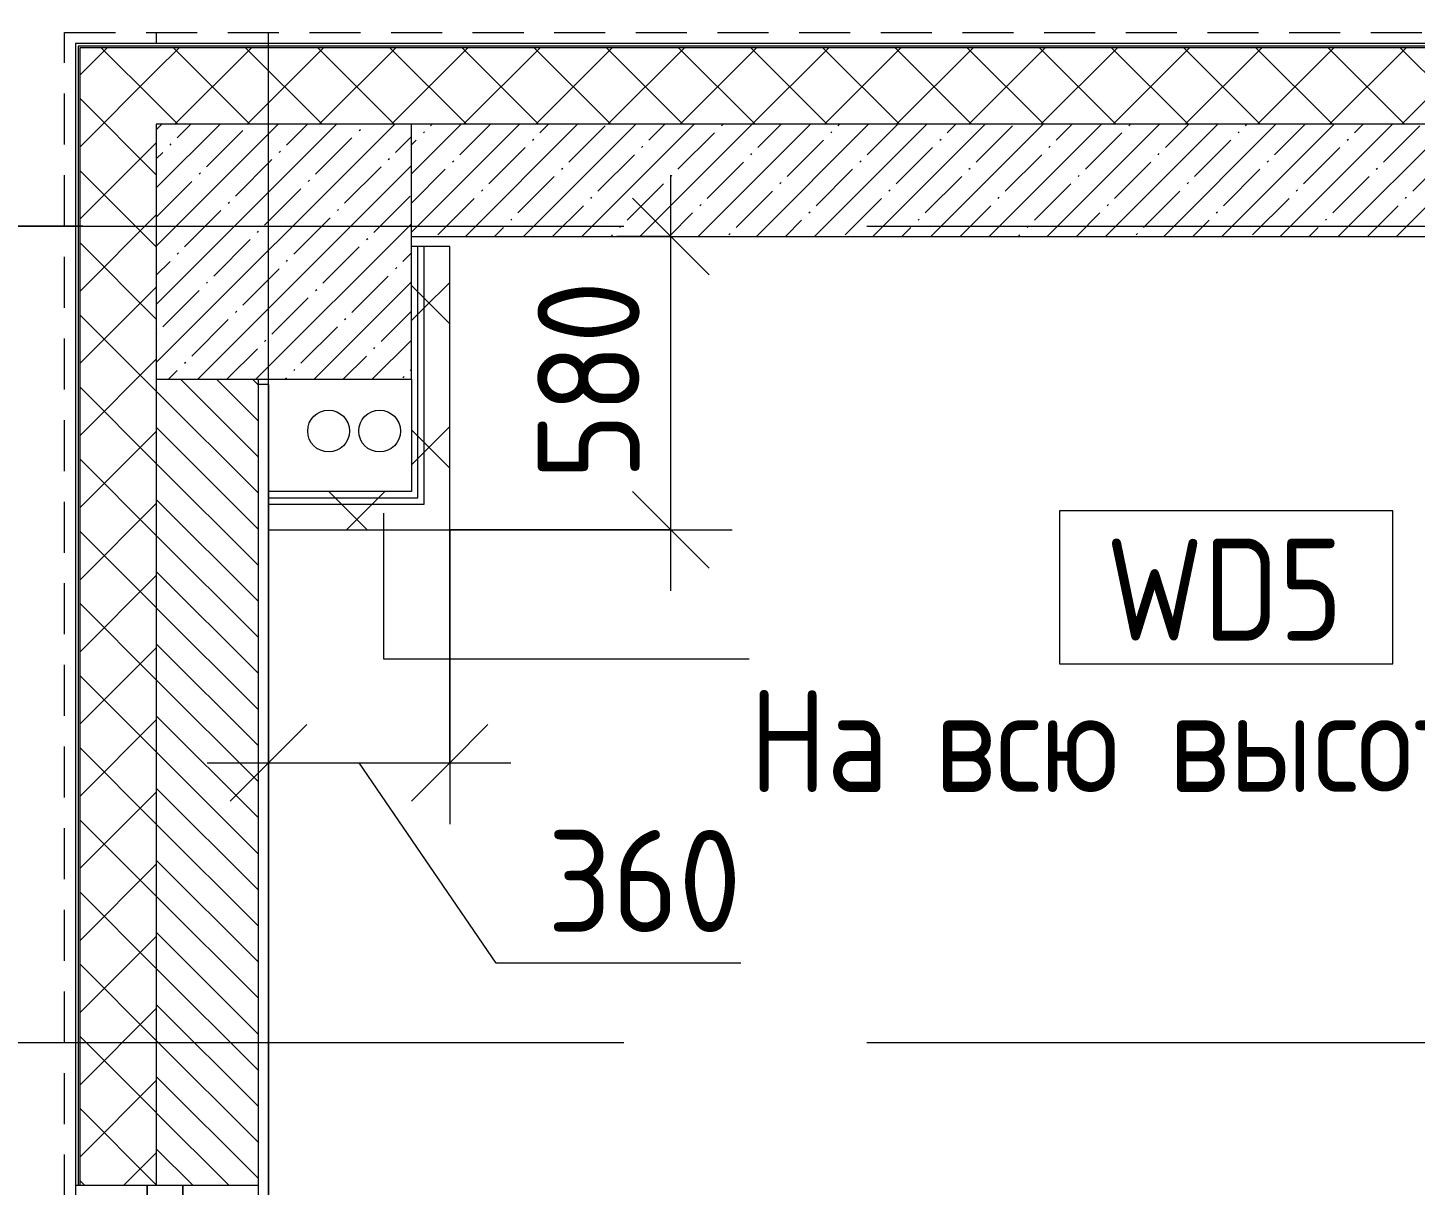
# Model space of a CAD drawing. Header units: millimetres. Extents: x -3129 to 197107, y -8553 to 29000.
# Drawn here: x -362 to 2357, y 13120 to 15389 of the extents above; entities that cross this region are included whole.
import ezdxf

# ---------------------------------------------------------------- set-up
doc = ezdxf.new("R2010")
doc.units = ezdxf.units.MM
doc.linetypes.add('200_ШТРИХ__ш1_п0_6_', pattern=[160, 100, -60])
doc.linetypes.add('Осевая', pattern=[3175, 635, -476.25, 1587.5, -476.25])
for name, color, linetype, lineweight in [('A-ANNO-DIMS', 7, 'Continuous', 9), ('A-ANNO-DIMS-100', 7, 'Continuous', 9), ('A-DETL', 7, 'Continuous', 9), ('A-DETL-MBND-1', 7, '200_ШТРИХ__ш1_п0_6_', 9), ('A-GLAZ', 7, 'Continuous', 9), ('A-WALL', 7, 'Continuous', 9), ('A-WALL-1', 7, 'Continuous', 13), ('A-WALL-IDEN', 7, 'Continuous', 9), ('I-WALL', 7, 'Continuous', 9), ('S-COLS', 7, 'Continuous', 9), ('Оси', 7, 'Continuous', 9), ('Оси-2', 7, 'Осевая', 9)]:
    doc.layers.add(name, color=color, linetype=linetype, lineweight=lineweight)
doc.layers.add('A-WALL-3', color=7, linetype='Continuous', lineweight=13, true_color=0x008040)
doc.layers.add('I-WALL-3', color=7, linetype='Continuous', lineweight=9, true_color=0x008040)
doc.styles.add('GOST Common_1', font='GOST_Common.ttf', dxfattribs={"width": 0.9, "height": 200})
doc.styles.add('ISOCPEUR', font='isocpeur.ttf', dxfattribs={"width": 0.9, "height": 250})
doc.styles.add('ISOCPEUR_1', font='isocpeur.ttf', dxfattribs={"width": 0.9, "height": 200})
doc.dimstyles.new('ISO-2_0_0_9К_Средний_округл2', dxfattribs={"dimscale": 304.8, "dimtxt": 199.196235, "dimasz": 0.492126, "dimexe": 0.393701, "dimexo": 0, "dimgap": 0, "dimtad": 1, "dimdec": 0, "dimrnd": 10, "dimzin": 0, "dimdsep": 46, "dimtxsty": 'ISOCPEUR_1', "dimblk1": 'OBLIQUE', "dimblk2": 'OBLIQUE', "dimsah": 1, "dimcen": 0.09, "dimdle": 0.393701, "dimazin": 0, "dimtfac": 1, "dimtdec": 4, "dimtix": 1, "dimtmove": 0, "dimatfit": 3, "dimfxl": 1, "dimtvp": 1, "dimtolj": 1, "dimtzin": 0, "dimarcsym": 2})
doc.dimstyles.new('ISO-2_0_0_9К_Средний_округл2_1', dxfattribs={"dimscale": 304.8, "dimtxt": 199.196235, "dimasz": 0.492126, "dimexe": 0.393701, "dimexo": 0, "dimgap": 0, "dimtad": 1, "dimdec": 0, "dimrnd": 10, "dimzin": 0, "dimdsep": 46, "dimtxsty": 'ISOCPEUR_1', "dimblk1": 'OBLIQUE', "dimblk2": 'OBLIQUE', "dimsah": 1, "dimcen": 0.09, "dimdle": 0.393701, "dimazin": 0, "dimtfac": 1, "dimtdec": 4, "dimtix": 1, "dimtmove": 1, "dimatfit": 3, "dimfxl": 1, "dimtvp": 1, "dimtolj": 1, "dimtzin": 0, "dimarcsym": 2})
doc.dimstyles.new('ISO-2_5_0_9К_БОЛЬШОЙ', dxfattribs={"dimscale": 304.8, "dimtxt": 248.995294, "dimasz": 0.492126, "dimexe": 0.393701, "dimexo": 0.984252, "dimgap": 0, "dimtad": 1, "dimdec": 0, "dimrnd": 10, "dimzin": 0, "dimdsep": 46, "dimtxsty": 'ISOCPEUR', "dimblk1": 'OBLIQUE', "dimblk2": 'OBLIQUE', "dimsah": 1, "dimcen": 0.09, "dimdle": 0.393701, "dimazin": 0, "dimtfac": 1, "dimtdec": 4, "dimtix": 1, "dimtmove": 0, "dimatfit": 3, "dimfxl": 1, "dimtvp": 1, "dimtolj": 1, "dimtzin": 0, "dimarcsym": 2})
pattern_1 = [(45, (0, 0), (-70.7107, 70.7107), []), (135, (0, 0), (-70.7107, -70.7107), [])]
pattern_2 = [(45, (0, 0), (-141.4214, 141.4214), []), (135, (0, 0), (-141.4214, -141.4214), [])]

# ---------------------------------------------------------------- blocks, each defined once
blk = doc.blocks.new('BSC_Колонна _Прямоугольная - 500х500-V21-План монтажа стен и перегородок 2 этажа  в осях 1-12')
at = {"layer": 'S-COLS'}
h = blk.add_hatch(dxfattribs=at)
h.set_pattern_fill('FP_33', color=256, style=0, pattern_type=2)
h.set_pattern_definition([(45, (-140, -14950), (-57.02463, 57.02463), []), (45, (-82.975, -14950), (-57.02463, 57.02463), [100.806, -20.161, 3.353, -16.808])])
h.paths.add_polyline_path([(-250, -250), (250, -250), (250, 250), (-250, 250), (-250, -112.9)])
for p, q in [((250, 250), (-250, 250)), ((-250, 250), (-250, -250)), ((250, -250), (250, 250)), ((-250, -250), (250, -250))]:
    blk.add_line(p, q, dxfattribs=at)
blk = doc.blocks.new('120_Окно_СКБ_1Ст - 120_Окно_СКБ_1Ст_1600х2500_h_ 2-22959204-План монтажа стен и перегородок 2 этажа  в осях 1-12')
at = {"layer": 'A-GLAZ'}
for p, q in [((-800, -127), (-800, -57)), ((-800, -57), (-730, -57)), ((800, -57), (-800, -57)), ((-730, -57), (-730, -127)), ((730, -127), (730, -57)), ((730, -57), (800, -57)), ((800, -57), (800, -127)), ((730, -87), (-730, -87)), ((-730, -87), (-730, -127)), ((-680, -137), (-680, -87)), ((-680, -107), (680, -107)), ((680, -137), (680, -87)), ((730, -127), (730, -87)), ((-730, -127), (-800, -127)), ((-800, -127), (-750, -127)), ((-730, -127), (-750, -127)), ((-750, -127), (-750, -137)), ((680, -117), (-680, -117)), ((800, -127), (730, -127)), ((750, -127), (730, -127)), ((750, -127), (800, -127)), ((750, -137), (750, -127)), ((-750, -137), (750, -137)), ((750, -137), (-750, -137))]:
    blk.add_line(p, q, dxfattribs=at)
blk = doc.blocks.new('DIMBLOCK16-План монтажа стен и перегородок 2 этажа  в осях 1-12')
at = {"layer": 'A-ANNO-DIMS-100', "lineweight": 20}
for p, q in [((-1252.3, 17000), (-1327.3, 17075)), ((-1252.3, 17000), (-1177.3, 16925)), ((-1252.3, 15000), (-1327.3, 15075)), ((-1252.3, 15000), (-1177.3, 14925))]:
    blk.add_line(p, q, dxfattribs=at)
at = {"layer": 'A-ANNO-DIMS-100'}
for p, q in [((-1446.2, 17000), (-1132.3, 17000)), ((-1252.3, 17000), (-1446.2, 17000)), ((-1252.3, 17000), (-1252.3, 15000)), ((-254.1, 15000), (-1372.3, 15000)), ((-1252.3, 15000), (-254.1, 15000))]:
    blk.add_line(p, q, dxfattribs=at)
at = {"layer": 'A-ANNO-DIMS-100', "color": 0, "insert": (-1578.9, 15684), "char_height": 250, "width": 758.478, "attachment_point": 1, "rotation": 90, "line_spacing_factor": 1.149209, "style": 'ISOCPEUR'}
blk.add_mtext('2000', dxfattribs=at)
blk = doc.blocks.new('_Oblique')
at = {"color": 0, "linetype": 'ByBlock', "lineweight": -2}
blk.add_line((-0.5, -0.5), (0.5, 0.5), dxfattribs=at)
blk = doc.blocks.new('DIMBLOCK17-План монтажа стен и перегородок 2 этажа  в осях 1-12')
at = {"layer": 'A-ANNO-DIMS-100', "lineweight": 20}
for p, q in [((-1252.3, 15000), (-1327.3, 15075)), ((-1252.3, 15000), (-1177.3, 14925)), ((-1252.3, 13400), (-1327.3, 13475)), ((-1252.3, 13400), (-1177.3, 13325))]:
    blk.add_line(p, q, dxfattribs=at)
at = {"layer": 'A-ANNO-DIMS-100'}
for p, q in [((-254.1, 15000), (-1372.3, 15000)), ((-1252.3, 15000), (-1252.3, 13400)), ((-1252.3, 15000), (-254.1, 15000)), ((-1446.2, 13400), (-1132.3, 13400)), ((-1252.3, 13400), (-1446.2, 13400))]:
    blk.add_line(p, q, dxfattribs=at)
at = {"layer": 'A-ANNO-DIMS-100', "color": 0, "insert": (-1578.9, 13905.5), "char_height": 250, "width": 706.764, "attachment_point": 1, "rotation": 90, "line_spacing_factor": 1.149209, "style": 'ISOCPEUR'}
blk.add_mtext('1600', dxfattribs=at)
blk = doc.blocks.new('DIMBLOCK18-План монтажа стен и перегородок 2 этажа  в осях 1-12')
at = {"layer": 'A-ANNO-DIMS-100', "lineweight": 20}
for p, q in [((-1252.3, 13400), (-1327.3, 13475)), ((-1252.3, 13400), (-1177.3, 13325)), ((-1252.3, 12000), (-1327.3, 12075)), ((-1252.3, 12000), (-1177.3, 11925))]:
    blk.add_line(p, q, dxfattribs=at)
at = {"layer": 'A-ANNO-DIMS-100'}
for p, q in [((-1446.2, 13400), (-1132.3, 13400)), ((-1252.3, 13400), (-1446.2, 13400)), ((-1252.3, 13400), (-1252.3, 12000)), ((-324.1, 12000), (-1372.3, 12000)), ((-1252.3, 12000), (-324.1, 12000))]:
    blk.add_line(p, q, dxfattribs=at)
at = {"layer": 'A-ANNO-DIMS-100', "color": 0, "insert": (-1578.9, 12393.5), "char_height": 250, "width": 735.494, "attachment_point": 1, "rotation": 90, "line_spacing_factor": 1.149209, "style": 'ISOCPEUR'}
blk.add_mtext('1400', dxfattribs=at)
blk = doc.blocks.new('DIMBLOCK47-План монтажа стен и перегородок 2 этажа  в осях 1-12')
at = {"layer": 'A-ANNO-DIMS-100'}
for p, q in [((465, 14405), (465, 13827.9)), ((465, 13947.9), (465, 14405)), ((110, 14053.9), (110, 13827.9)), ((110, 13947.9), (110, 14053.9)), ((-10, 13947.9), (585, 13947.9)), ((556.4, 13555.1), (287.5, 13947.9)), ((1035.6, 13555.1), (556.4, 13555.1))]:
    blk.add_line(p, q, dxfattribs=at)
at = {"layer": 'A-ANNO-DIMS-100', "lineweight": 20}
for p, q in [((110, 13947.9), (185, 14022.9)), ((465, 13947.9), (540, 14022.9)), ((110, 13947.9), (35, 13872.9)), ((465, 13947.9), (390, 13872.9))]:
    blk.add_line(p, q, dxfattribs=at)
at = {"layer": 'A-ANNO-DIMS-100', "color": 0, "insert": (656.4, 13816.4), "char_height": 200, "width": 455.087, "attachment_point": 1, "line_spacing_factor": 1.149209, "style": 'ISOCPEUR_1'}
blk.add_mtext('360', dxfattribs=at)
blk = doc.blocks.new('DIMBLOCK48-План монтажа стен и перегородок 2 этажа  в осях 1-12')
at = {"layer": 'A-ANNO-DIMS-100'}
for p, q in [((898.5, 14285), (898.5, 15100)), ((792.4, 14980), (1018.5, 14980)), ((898.5, 14980), (792.4, 14980)), ((465, 14405), (1018.5, 14405)), ((898.5, 14405), (465, 14405))]:
    blk.add_line(p, q, dxfattribs=at)
at = {"layer": 'A-ANNO-DIMS-100', "lineweight": 20}
for p, q in [((898.5, 14980), (823.5, 15055)), ((898.5, 14980), (973.5, 14905)), ((898.5, 14405), (823.5, 14480)), ((898.5, 14405), (973.5, 14330))]:
    blk.add_line(p, q, dxfattribs=at)
at = {"layer": 'A-ANNO-DIMS-100', "color": 0, "insert": (637.2, 14502.9), "char_height": 200, "width": 455.087, "attachment_point": 1, "rotation": 90, "line_spacing_factor": 1.149209, "style": 'ISOCPEUR_1'}
blk.add_mtext('580', dxfattribs=at)
blk = doc.blocks.new('М_стена2 - Типоразмер-30678229-План монтажа стен и перегородок 2 этажа  в осях 1-12')
at = {"layer": 'A-WALL-IDEN'}
for p, q in [((3.258, 1.523), (-3.273, 1.523)), ((-3.273, 1.523), (-3.273, -1.477)), ((3.258, -1.477), (3.258, 1.523)), ((-3.273, -1.477), (3.258, -1.477))]:
    blk.add_line(p, q, dxfattribs=at)

msp = doc.modelspace()

# ---------------------------------------------------------------- hatches: boundary and pattern name
at = {"layer": 'A-WALL'}
h = msp.add_hatch(dxfattribs=at)
h.set_pattern_fill('FP_12', color=256, style=0, pattern_type=2)
h.set_pattern_definition(pattern_1)
h.paths.add_polyline_path([(-110, -100), (-110, 5220), (-260, 5220), (-260, -100)])
h.paths.add_polyline_path([(-110, 7320), (-110, 8520), (-260, 8520), (-260, 7320)])
h.paths.add_polyline_path([(-260, 10620), (-110, 10620), (-110, 11520), (-260, 11520), (-260, 10651.3)])
h.paths.add_polyline_path([(-260, 13120), (-110, 13120), (-110, 15350), (-260, 15350), (-260, 13790.7)])
h = msp.add_hatch(dxfattribs=at)
h.set_pattern_fill('FP_12', color=256, style=0, pattern_type=2)
h.set_pattern_definition(pattern_1)
h.paths.add_polyline_path([(4052, 15200), (4052, 15350), (-110, 15350), (-110, 15200), (3451.5, 15200)])
h = msp.add_hatch(dxfattribs=at)
h.set_pattern_fill('FP_16', color=256, style=0, pattern_type=2)
h.set_pattern_definition([(135, (0, 0), (-35.35534, -35.35534), [])])
h.paths.add_polyline_path([(90, 7900), (90, 8520), (-110, 8520), (-110, 7900)])
h.paths.add_polyline_path([(90, 10620), (90, 10900), (-110, 10900), (-110, 10620)])
h.paths.add_polyline_path([(-110, 11400), (90, 11400), (90, 11520), (-110, 11520)])
h.paths.add_polyline_path([(90, 13120), (90, 14700), (-110, 14700), (-110, 13120)])
at = {"layer": 'I-WALL'}
h = msp.add_hatch(dxfattribs=at)
h.set_pattern_fill('FP_15', color=256, style=0, pattern_type=2)
h.set_pattern_definition([(45, (0, 0), (-57.02463, 57.02463), []), (45, (57.025, 0), (-57.02463, 57.02463), [100.806, -20.161, 3.353, -16.808])])
h.paths.add_polyline_path([(4060, 14980), (4060, 15200), (390, 15200), (390, 14980), (3451.5, 14980)])
at = {"layer": 'I-WALL-3'}
h = msp.add_hatch(dxfattribs=at)
h.set_pattern_fill('FP_87', color=256, style=0, pattern_type=2)
h.set_pattern_definition(pattern_2)
h.paths.add_polyline_path([(402.5, 14467.5), (402.5, 14960), (390, 14960), (390, 14467.5)])
h = msp.add_hatch(dxfattribs=at)
h.set_pattern_fill('FP_87', color=256, style=0, pattern_type=2)
h.set_pattern_definition(pattern_2)
h.paths.add_polyline_path([(415, 14455), (415, 14960), (402.5, 14960), (402.5, 14455)])
h = msp.add_hatch(dxfattribs=at)
h.set_pattern_fill('FP_87', color=256, style=0, pattern_type=2)
h.set_pattern_definition(pattern_2)
h.paths.add_polyline_path([(465, 14405), (465, 14960), (415, 14960), (415, 14405)])
h = msp.add_hatch(dxfattribs=at)
h.set_pattern_fill('FP_87', color=256, style=0, pattern_type=2)
h.set_pattern_definition(pattern_2)
h.paths.add_polyline_path([(110, 14467.5), (390, 14467.5), (390, 14480), (110, 14480)])
h = msp.add_hatch(dxfattribs=at)
h.set_pattern_fill('FP_87', color=256, style=0, pattern_type=2)
h.set_pattern_definition(pattern_2)
h.paths.add_polyline_path([(110, 14455), (402.5, 14455), (402.5, 14467.5), (110, 14467.5)])
h = msp.add_hatch(dxfattribs=at)
h.set_pattern_fill('FP_87', color=256, style=0, pattern_type=2)
h.set_pattern_definition(pattern_2)
h.paths.add_polyline_path([(390, 14405), (415, 14405), (415, 14455), (110, 14455), (110, 14405), (135.5, 14405)])

# ---------------------------------------------------------------- linework, layer by layer
at = {"layer": 'A-DETL'}
for centre in [(227.7, 14598.5), (327.7, 14598.5)]:
    msp.add_circle(centre, 41, dxfattribs=at)
at = {"layer": 'A-DETL-MBND-1'}
for p, q in [((-290, 7320), (-290, 15380)), ((-290, 15380), (3805, 15380)), ((-110, 15380), (-110, 15358))]:
    msp.add_line(p, q, dxfattribs=at)
at = {"layer": 'A-WALL'}
for p, q in [((4060, 15358), (-268, 15358)), ((-268, 15358), (-268, -258)), ((90, 11600), (90, 14700)), ((-268, 13120), (90, 13120))]:
    msp.add_line(p, q, dxfattribs=at)
at = {"layer": 'A-WALL-1'}
for p, q in [((4055, 15353), (-263, 15353)), ((-263, 15353), (-263, 13120)), ((4052, 15350), (-260, 15350)), ((-260, 15350), (-260, 13120)), ((-110, 14700), (-110, 13120))]:
    msp.add_line(p, q, dxfattribs=at)
at = {"layer": 'A-WALL-3'}
for p, q in [((402.5, 14467.5), (402.5, 14960)), ((415, 14455), (415, 14960)), ((110, 14467.5), (402.5, 14467.5)), ((110, 14455), (415, 14455))]:
    msp.add_line(p, q, dxfattribs=at)
at = {"layer": 'A-WALL-IDEN'}
for p, q in [((335, 14437.2), (335, 14151.8)), ((335, 14151.8), (1052.1, 14151.8))]:
    msp.add_line(p, q, dxfattribs=at)
at = {"layer": 'I-WALL'}
for p, q in [((4060, 15200), (390, 15200)), ((390, 14980), (3130, 14980)), ((110, 14690), (90, 14690)), ((110, 14690), (110, 11600))]:
    msp.add_line(p, q, dxfattribs=at)
at = {"layer": 'I-WALL-3'}
for p, q in [((465, 14960), (390, 14960)), ((465, 14405), (465, 14960)), ((390, 14700), (390, 14480)), ((390, 14480), (110, 14480)), ((110, 14405), (465, 14405))]:
    msp.add_line(p, q, dxfattribs=at)
at = {"layer": 'Оси'}
for p, q in [((110, 12880), (110, 15380)), ((-2328.6, 15000), (171.4, 15000)), ((-2328.6, 13400), (171.4, 13400))]:
    msp.add_line(p, q, dxfattribs=at)
at = {"layer": 'Оси-2'}
for p, q in [((171.4, 15000), (35390, 15000)), ((171.4, 13400), (35390, 13400))]:
    msp.add_line(p, q, dxfattribs=at)

# ---------------------------------------------------------------- block references
at = {"layer": 'A-GLAZ', "rotation": 89.99999999999993}
msp.add_blockref('120_Окно_СКБ_1Ст - 120_Окно_СКБ_1Ст_1600х2500_h_ 2-22959204-План монтажа стен и перегородок 2 этажа  в осях 1-12', (-185, 12320), dxfattribs=at)
at = {"layer": 'A-WALL-IDEN', "xscale": 99.99999999999993, "yscale": 99.99999999999993, "zscale": 99.99999999999993}
msp.add_blockref('М_стена2 - Типоразмер-30678229-План монтажа стен и перегородок 2 этажа  в осях 1-12', (1987.3, 14289.8), dxfattribs=at)
at = {"layer": 'S-COLS'}
msp.add_blockref('BSC_Колонна _Прямоугольная - 500х500-V21-План монтажа стен и перегородок 2 этажа  в осях 1-12', (140, 14950), dxfattribs=at)

# ---------------------------------------------------------------- texts
at = {"layer": 'A-WALL-IDEN', "char_height": 200, "attachment_point": 1, "style": 'GOST Common_1'}
for s, insert, width in [('WD5', (1750.8, 14387.8), 584.43), ('На', (1052.1, 14090.9), 360.759), ('\\fGOST Common|b0|i0|c204|p34|;\\W.9; ', (1349.8, 14090.9), 79.367), ('\\fGOST Common|b0|i0|c204|p34|;\\W.9; ', (1808.2, 14090.9), 79.367), ('всю', (1415.2, 14090.9), 476.202), ('высоту', (1873.6, 14090.9), 981.265)]:
    msp.add_mtext(s, dxfattribs=dict(at, insert=insert, width=width))

# ---------------------------------------------------------------- dimensions: what is measured, and where the dimension line sits
at = {"layer": 'A-ANNO-DIMS'}
for base, p1, p2, dimstyle, override, picture, middle in [((-1252.3, 15000), (-1146.2, 17000), (45.9, 15000), 'ISO-2_5_0_9К_БОЛЬШОЙ', {"dimpost": '<>', "dimfxl": 2328.309321}, 'DIMBLOCK16-План монтажа стен и перегородок 2 этажа  в осях 1-12', (-1377.3, 16000)), ((898.5, 14980), (465, 14405), (792.4, 14980), 'ISO-2_0_0_9К_Средний_округл2', {"dimpost": '<>', "dimfxl": 661.677563}, 'DIMBLOCK48-План монтажа стен и перегородок 2 этажа  в осях 1-12', (798.5, 14692.5)), ((-1252.3, 13400), (45.9, 15000), (-1146.2, 13400), 'ISO-2_5_0_9К_БОЛЬШОЙ', {"dimpost": '<>', "dimfxl": 1995.250358}, 'DIMBLOCK17-План монтажа стен и перегородок 2 этажа  в осях 1-12', (-1377.3, 14200)), ((-1252.3, 12000), (-1146.2, 13400), (-24.1, 12000), 'ISO-2_5_0_9К_БОЛЬШОЙ', {"dimpost": '<>', "dimfxl": 1794.164385}, 'DIMBLOCK18-План монтажа стен и перегородок 2 этажа  в осях 1-12', (-1377.3, 12700))]:
    dim = msp.add_linear_dim(base=base, p1=p1, p2=p2, angle=90, dimstyle=dimstyle, override=override, dxfattribs=at)
    dim.commit()
    dim.dimension.update_dxf_attribs({"geometry": picture, "text_midpoint": middle})
dim = msp.add_linear_dim(base=(465, 13947.9), p1=(110, 14053.9), p2=(465, 14405), dimstyle='ISO-2_0_0_9К_Средний_округл2_1', override={"dimpost": '<>', "dimfxl": 499.283834}, dxfattribs=at)
dim.commit()
dim.dimension.update_dxf_attribs({"geometry": 'DIMBLOCK47-План монтажа стен и перегородок 2 этажа  в осях 1-12', "text_midpoint": (884, 13683), "dimtype": 160})

doc.saveas('drawing.dxf')
